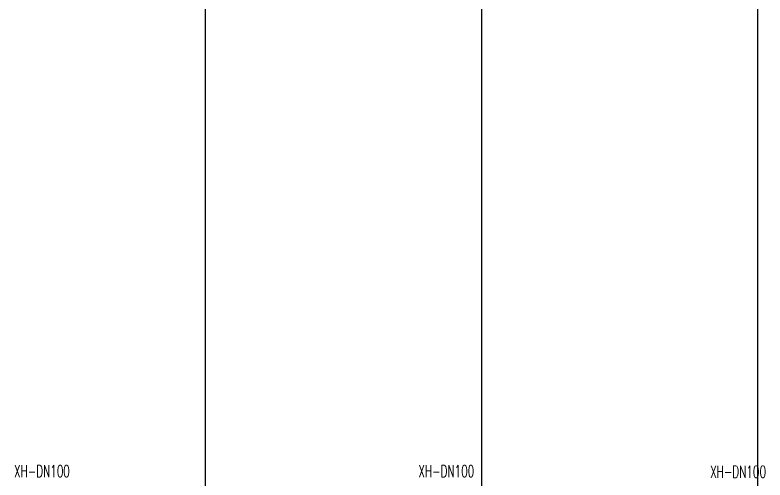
# Model space of a CAD drawing. Extents: x 0 to 2838408, y -923048 to 203859.
# Drawn here: x 2407204 to 2428936, y -673978 to -660510 of the extents above; entities that cross this region are included whole.
import ezdxf

# ---------------------------------------------------------------- set-up
doc = ezdxf.new("R2010")
doc.units = 0
doc.header["$LTSCALE"] = 1000
for name, color, linetype in [('DIM_热给水', 3, 'Continuous'), ('DOTE', 8, 'Continuous'), ('XREF', 8, 'Continuous')]:
    doc.layers.add(name, color=color, linetype=linetype)
doc.styles.add('_TWT_PIPEDN', font='SIMPLEX', dxfattribs={"width": 0.8, "height": 2.3, "bigfont": 'HZTXT'})

# ---------------------------------------------------------------- blocks, each defined once
blk = doc.blocks.new('4F1')
at = {"layer": 'DOTE'}
for p, q in [((2412716.7, -606941.3), (2412716.7, -690141.3)), ((2420716.7, -606941.3), (2420716.7, -690141.3)), ((2428716.7, -606941.3), (2428716.7, -690141.3))]:
    blk.add_line(p, q, dxfattribs=at)

msp = doc.modelspace()

# ---------------------------------------------------------------- block references
at = {"layer": 'XREF'}
msp.add_blockref('4F1', (0, 0), dxfattribs=at)

# ---------------------------------------------------------------- texts
at = {"layer": 'DIM_热给水', "color": 7, "linetype": 'ByBlock', "style": '_TWT_PIPEDN', "width": 0.64}
for p in [(2407175.2, -673895.4), (2427346.3, -673910.8)]:
    msp.add_text('XH-DN100', height=345, dxfattribs=at).set_placement(p)
msp.add_text('XH-DN100', height=345, rotation=360, dxfattribs=at).set_placement((2418892.4, -673895.4))

doc.saveas('drawing.dxf')
